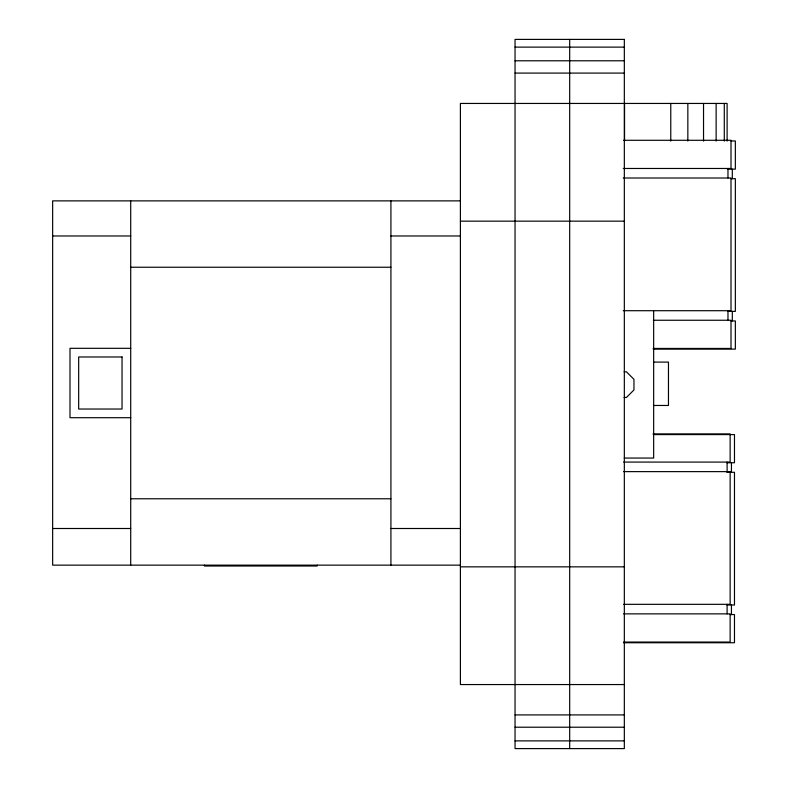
<?xml version="1.0" encoding="UTF-8"?>
<svg xmlns="http://www.w3.org/2000/svg" width="788" height="788" viewBox="0 0 788 788"><rect width="100%" height="100%" fill="white"/><g stroke="black" fill="none" stroke-linecap="round" stroke-linejoin="round"><path stroke-width="1.18" d="M515.047 47.122L624.332 47.122M515.047 60.784L624.332 60.784M515.047 73.087L624.332 73.087M623.633 140.284L731.008 140.284L731.008 168.474L623.278 168.474M730.969 140.963L735.352 140.963L735.352 169.154L727.718 169.154M623.278 178.009L731.008 178.009L731.008 310.708L623.278 310.708M730.969 178.689L735.352 178.689L735.352 311.388L727.718 311.388M460.3 200.871L52.648 200.871L52.648 565.144L460.3 565.144M460.399 221.152L624.332 221.152M52.648 235.976L130.709 235.976M390.917 235.976L460.3 235.976M130.709 267.24L390.917 267.24M653.35 320.253L731.008 320.253L731.008 348.444L653.242 348.444M730.969 320.933L735.352 320.933L735.352 349.123L653.183 349.123M130.709 348.316L70.004 348.316L70.004 417.699L130.709 417.699M653.754 362.096L668.46 362.096L668.46 405.465L653.754 405.465M624.076 371.828L626.44 371.828L633.956 379.333L633.956 389.952L626.44 397.467L624.076 397.467M653.065 433.892L730.141 433.892L730.141 462.083L623.574 462.083M653.282 434.582L734.475 434.582L734.475 462.763L726.851 462.763M624.244 458.055L653.656 458.055L653.656 311.24M623.574 471.628L730.141 471.628L730.141 604.327L623.574 604.327M726.851 472.308L734.475 472.308L734.475 605.007L726.851 605.007M130.709 498.774L390.917 498.774M52.648 528.502L130.709 528.502M390.917 528.502L460.3 528.502M460.399 566.848L624.332 566.848M623.574 613.872L730.141 613.872L730.141 642.053L623.574 642.053M730.102 614.551L734.475 614.551L734.475 642.742L623.436 642.742M624.332 684.555L460.399 684.555L460.399 103.445L727.107 103.445L727.107 141.082M515.047 714.913L624.332 714.913M515.047 727.216L624.332 727.216M515.047 740.878L624.332 740.878M732.308 169.154L732.308 178.689M732.308 311.388L732.308 320.933M731.441 462.763L731.441 472.308M731.441 605.007L731.441 614.551M727.974 168.474L727.974 178.009M727.974 310.708L727.974 320.253M727.107 462.083L727.107 471.628M727.107 604.327L727.107 613.872M724.29 103.445L724.29 141.082M716.134 103.445L716.134 141.082M703.536 103.445L703.536 141.082M687.845 103.445L687.845 141.082M670.775 103.445L670.775 141.082M624.549 103.445L624.549 141.082M569.685 39.4L569.685 748.6M390.917 200.871L390.917 565.144M317.19 565.144L317.19 566.011L204.437 566.011L204.437 565.144M130.709 200.871L130.709 565.144M624.332 39.4L515.047 39.4L515.047 748.6L624.332 748.6L624.332 39.4M122.041 356.984L78.672 356.984L78.672 409.031L122.041 409.031L122.041 356.984"/></g></svg>
